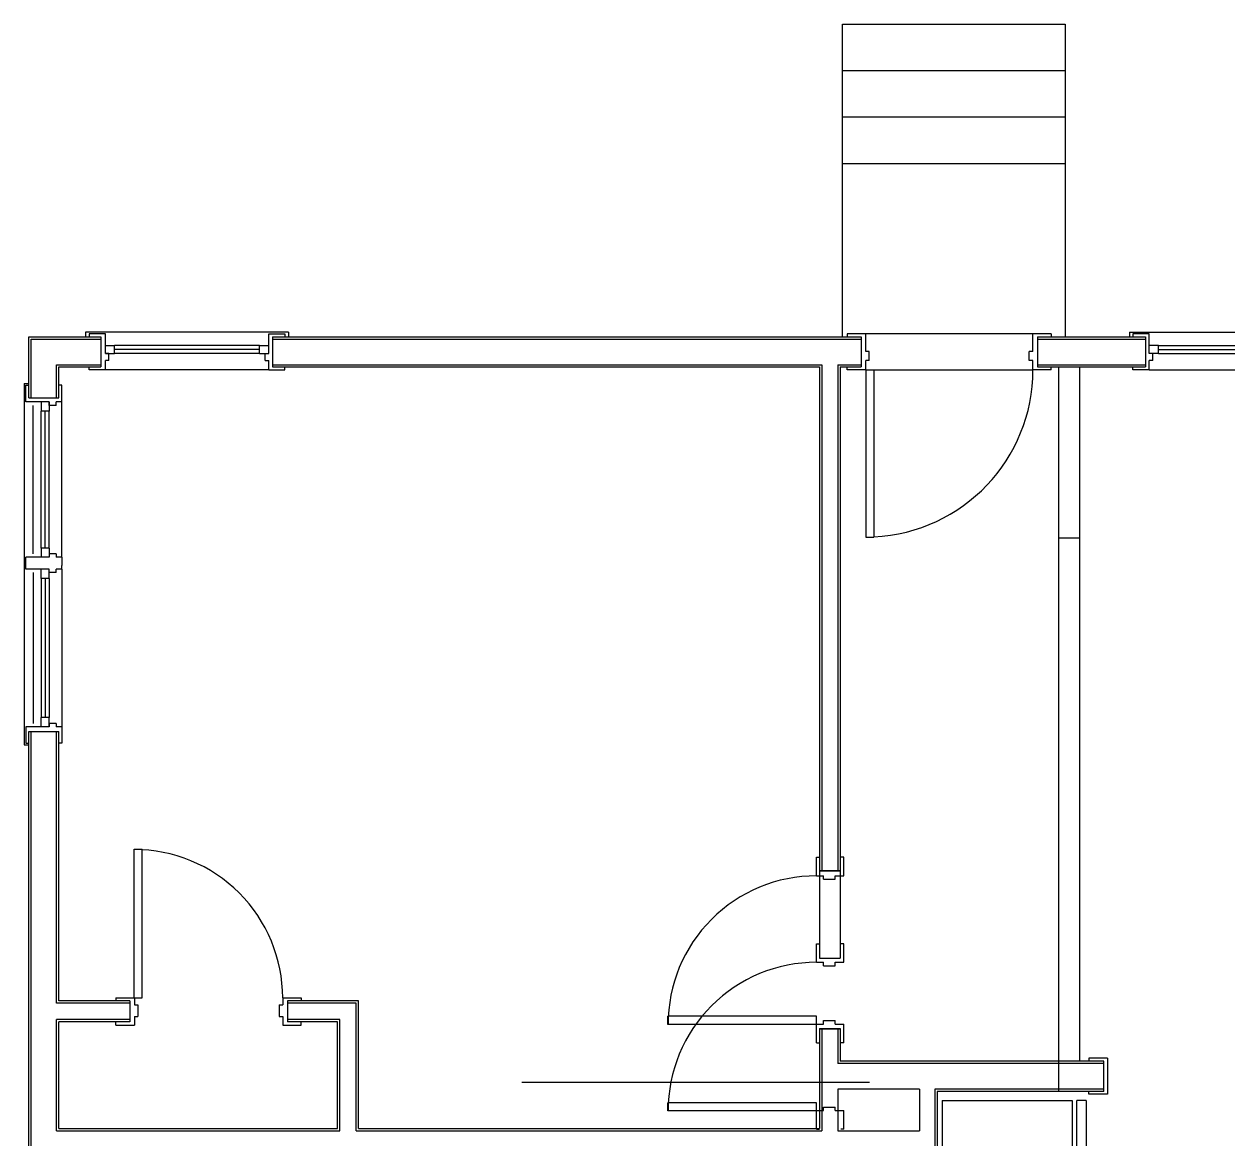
# Model space of a CAD drawing. Header units: inches. Extents: x 1429 to 2574, y 1873 to 2531.
# Drawn here: x 1975.7 to 2232.9, y 2293.1 to 2531.2 of the extents above; entities that cross this region are included whole.
import ezdxf

# ---------------------------------------------------------------- set-up
doc = ezdxf.new("R2010")
doc.units = ezdxf.units.IN
for name, pattern in [('Style_11', [0]), ('Style_13', [0]), ('Style_16', [0]), ('Style_18', [0]), ('Style_2', [0]), ('Style_23', [0]), ('Style_26', [0]), ('Style_27', [0]), ('Style_3', [0]), ('Style_30', [0]), ('Style_9', [0])]:
    doc.linetypes.add(name, pattern=pattern)
for name, color, linetype, true_color in [('1.1DEMO', 3, 'Continuous', 0x00ff00), ('1.1DRWDWS', 1, 'Continuous', 0xff0000), ('1.1WALL', 7, 'Continuous', 0xffffff)]:
    doc.layers.add(name, color=color, linetype=linetype, true_color=true_color)

msp = doc.modelspace()

# ---------------------------------------------------------------- linework, layer by layer
at = {"layer": '1.1DEMO', "linetype": 'Style_16'}
for points in [[(2196.68, 2457.96), (2196.68, 2303.22)], [(2201.15, 2457.96), (2201.15, 2309.67)], [(2145.6, 2350.35), (2150.07, 2350.35)], [(2145.6, 2350.31), (2145.6, 2331.65)], [(2150.07, 2350.31), (2150.07, 2331.65)], [(2144.98, 2334.76), (2145.6, 2334.76)], [(2144.98, 2330.79), (2144.98, 2334.76)], [(2150.81, 2334.76), (2150.19, 2334.76)], [(2150.81, 2330.79), (2150.81, 2334.76)], [(2144.98, 2330.79), (2146.47, 2330.79)], [(2145.6, 2331.65), (2150.07, 2331.65)], [(2146.47, 2330.04), (2146.47, 2330.79)], [(2146.47, 2330.04), (2148.95, 2330.04)], [(2148.95, 2330.04), (2148.95, 2330.79)], [(2148.95, 2330.79), (2150.81, 2330.79)], [(2206.35, 2309.67), (2201.15, 2309.67)], [(2206.35, 2303.22), (2206.35, 2309.67)], [(2206.35, 2303.22), (2196.68, 2303.22)], [(2144.98, 2300.78), (2113.24, 2300.78)], [(2113.24, 2299.05), (2113.24, 2300.78)], [(2144.98, 2299.05), (2113.24, 2299.05)], [(2144.98, 2299.05), (2144.98, 2300.78)], [(2144.98, 2299.1), (2146.47, 2299.1)], [(2144.98, 2295.14), (2144.98, 2299.1)], [(2146.47, 2299.1), (2146.47, 2299.85)], [(2146.47, 2299.85), (2148.95, 2299.85)], [(2148.95, 2299.1), (2148.95, 2299.85)], [(2148.95, 2299.1), (2150.81, 2299.1)], [(2150.81, 2295.14), (2150.81, 2299.1)], [(2047.16, 2295.29), (2145.6, 2295.29)], [(2144.98, 2295.14), (2145.6, 2295.14)], [(2150.81, 2295.14), (2150.19, 2295.14)]]:
    msp.add_lwpolyline(points, dxfattribs=at)
msp.add_lwpolyline([(2144.98, 2330.79, 0.414739), (2113.3, 2299.05)], format="xyb", dxfattribs=at)
at = {"layer": '1.1DRWDWS', "linetype": 'Style_30'}
for points in [[(2150.51, 2464.4), (2150.51, 2531.22)], [(2150.51, 2531.22), (2198.12, 2531.22)], [(2198.12, 2531.22), (2198.12, 2464.4)], [(2150.51, 2521.3), (2198.12, 2521.3)], [(2150.51, 2511.38), (2198.12, 2511.38)], [(2150.51, 2501.46), (2198.12, 2501.46)], [(1989.63, 2465.02), (1989.63, 2464.4)], [(1993.1, 2465.02), (1989.63, 2465.02)], [(1993.1, 2460.81), (1993.1, 2465.02)], [(2027.99, 2465.02), (2031.46, 2465.02)], [(2027.99, 2460.81), (2027.99, 2465.02)], [(2031.46, 2465.02), (2031.46, 2464.4)], [(2151.55, 2465.02), (2151.55, 2464.4)], [(2155.52, 2465.02), (2151.55, 2465.02)], [(2155.52, 2461.3), (2155.52, 2465.02)], [(2191.17, 2461.3), (2191.17, 2465.02)], [(2195.14, 2465.02), (2191.17, 2465.02)], [(2195.14, 2465.02), (2195.14, 2464.4)], [(2212.58, 2465.02), (2212.58, 2464.4)], [(2216.06, 2465.02), (2212.58, 2465.02)], [(2216.06, 2460.81), (2216.06, 2465.02)], [(1993.1, 2462.54), (1995.08, 2462.54)], [(1993.84, 2460.81), (1993.1, 2460.81)], [(1993.1, 2460.81), (1995.08, 2460.81)], [(1993.84, 2459.32), (1993.84, 2460.81)], [(1995.08, 2460.81), (1995.08, 2462.54)], [(2026, 2461.67), (1995.08, 2461.67)], [(2026, 2460.81), (2026, 2462.54)], [(2026, 2462.54), (2027.99, 2462.54)], [(2026, 2460.81), (2027.99, 2460.81)], [(2027.24, 2460.81), (2027.99, 2460.81)], [(2027.24, 2459.32), (2027.24, 2460.81)], [(2156.27, 2461.3), (2155.52, 2461.3)], [(2156.27, 2459.32), (2156.27, 2461.3)], [(2191.17, 2461.3), (2190.43, 2461.3)], [(2190.43, 2459.32), (2190.43, 2461.3)], [(2218.04, 2462.54), (2216.06, 2462.54)], [(2216.8, 2460.81), (2216.06, 2460.81)], [(2218.04, 2460.81), (2216.06, 2460.81)], [(2216.8, 2459.32), (2216.8, 2460.81)], [(2218.04, 2460.81), (2218.04, 2462.54)], [(2218.04, 2461.67), (2249.01, 2461.67)], [(1993.84, 2459.32), (1993.1, 2459.32)], [(1993.1, 2457.34), (1993.1, 2459.32)], [(2027.24, 2459.32), (2027.99, 2459.32)], [(2027.99, 2457.34), (2027.99, 2459.32)], [(2156.27, 2459.32), (2155.52, 2459.32)], [(2155.52, 2457.34), (2155.52, 2459.32)], [(2191.17, 2459.32), (2190.43, 2459.32)], [(2191.17, 2457.34), (2191.17, 2459.32)], [(2216.8, 2459.32), (2216.06, 2459.32)], [(2216.06, 2457.34), (2216.06, 2459.32)], [(1989.63, 2457.34), (1989.63, 2457.96)], [(1993.1, 2457.34), (1989.63, 2457.34)], [(2027.99, 2457.34), (2031.46, 2457.34)], [(2031.46, 2457.34), (2031.46, 2457.96)], [(2151.55, 2457.34), (2151.55, 2457.96)], [(2155.52, 2457.34), (2151.55, 2457.34)], [(2155.52, 2457.34), (2157.26, 2457.34)], [(2155.52, 2457.34), (2155.52, 2421.63)], [(2157.26, 2457.34), (2157.26, 2421.63)], [(2195.14, 2457.34), (2191.17, 2457.34)], [(2195.14, 2457.34), (2195.14, 2457.96)], [(2212.58, 2457.34), (2212.58, 2457.96)], [(2216.06, 2457.34), (2212.58, 2457.34)], [(1976.11, 2454.06), (1976.73, 2454.06)], [(1976.11, 2450.5), (1976.11, 2454.06)], [(1983.8, 2454.06), (1983.18, 2454.06)], [(1983.8, 2450.5), (1983.8, 2454.06)], [(1981.13, 2450.5), (1976.11, 2450.5)], [(1979.4, 2450.5), (1979.4, 2448.52)], [(1981.13, 2450.5), (1981.13, 2448.52)], [(1981.13, 2449.76), (1981.13, 2450.5)], [(1982.62, 2449.76), (1982.62, 2450.5)], [(1983.8, 2450.5), (1982.62, 2450.5)], [(1981.13, 2448.52), (1979.4, 2448.52)], [(1980.26, 2419.29), (1980.26, 2448.52)], [(1982.62, 2449.76), (1981.13, 2449.76)], [(2155.52, 2421.63), (2157.26, 2421.63)], [(1976.11, 2414.78), (1976.11, 2417.31)], [(1981.13, 2417.31), (1976.11, 2417.31)], [(1981.13, 2419.29), (1979.4, 2419.29)], [(1979.4, 2419.29), (1979.4, 2417.31)], [(1981.13, 2419.29), (1981.13, 2417.31)], [(1981.13, 2418.05), (1981.13, 2417.31)], [(1982.62, 2418.05), (1981.13, 2418.05)], [(1982.62, 2418.05), (1982.62, 2417.31)], [(1983.8, 2417.31), (1982.62, 2417.31)], [(1983.8, 2417.31), (1983.8, 2415.57)], [(1981.13, 2414.78), (1976.11, 2414.78)], [(1979.4, 2412.8), (1979.4, 2414.78)], [(1981.13, 2414.04), (1981.13, 2414.78)], [(1981.13, 2412.8), (1981.13, 2414.78)], [(1983.8, 2414.78), (1982.62, 2414.78)], [(1982.62, 2414.04), (1982.62, 2414.78)], [(1983.8, 2414.78), (1983.8, 2415.52)], [(1981.13, 2412.8), (1979.4, 2412.8)], [(1980.26, 2412.8), (1980.26, 2383.07)], [(1982.62, 2414.04), (1981.13, 2414.04)], [(1976.11, 2381.08), (1976.11, 2377.61)], [(1981.13, 2381.08), (1976.11, 2381.08)], [(1981.13, 2383.07), (1979.4, 2383.07)], [(1979.4, 2381.08), (1979.4, 2383.07)], [(1981.13, 2381.08), (1981.13, 2383.07)], [(1981.13, 2381.83), (1981.13, 2381.08)], [(1982.62, 2381.83), (1981.13, 2381.83)], [(1982.62, 2381.83), (1982.62, 2381.08)], [(1983.8, 2381.08), (1982.62, 2381.08)], [(1983.8, 2381.08), (1983.8, 2377.61)], [(1976.11, 2377.61), (1976.73, 2377.61)], [(1983.8, 2377.61), (1983.18, 2377.61)], [(1999.24, 2354.92), (2000.98, 2354.92)], [(1999.24, 2323.18), (1999.24, 2354.92)], [(2000.98, 2323.18), (2000.98, 2354.92)], [(2144.98, 2353.23), (2145.6, 2353.23)], [(2144.98, 2349.26), (2144.98, 2353.23)], [(2150.81, 2353.23), (2150.19, 2353.23)], [(2150.81, 2349.26), (2150.81, 2353.23)], [(2144.98, 2349.26), (2146.47, 2349.26)], [(2146.47, 2348.52), (2146.47, 2349.26)], [(2146.47, 2348.52), (2148.95, 2348.52)], [(2148.95, 2348.52), (2148.95, 2349.26)], [(2148.95, 2349.26), (2150.81, 2349.26)], [(1995.33, 2323.18), (1995.33, 2322.56)], [(1995.33, 2323.18), (1999.3, 2323.18)], [(1999.24, 2323.18), (2000.98, 2323.18)], [(1999.3, 2323.18), (1999.3, 2321.69)], [(2030.98, 2323.18), (2030.98, 2321.7)], [(2030.98, 2323.18), (2034.95, 2323.18)], [(2034.95, 2323.18), (2034.95, 2322.56)], [(1999.3, 2321.69), (2000.04, 2321.69)], [(2000.04, 2321.69), (2000.04, 2319.22)], [(2030.24, 2321.7), (2030.98, 2321.7)], [(2030.24, 2321.7), (2030.24, 2319.22)], [(2144.98, 2319.26), (2113.24, 2319.26)], [(2113.24, 2317.52), (2113.24, 2319.26)], [(2144.98, 2317.52), (2144.98, 2319.26)], [(1995.33, 2317.36), (1995.33, 2317.98)], [(1995.33, 2317.36), (1999.3, 2317.36)], [(1999.3, 2319.22), (2000.04, 2319.22)], [(1999.3, 2319.22), (1999.3, 2317.36)], [(2030.24, 2319.22), (2030.98, 2319.22)], [(2030.98, 2319.22), (2030.98, 2317.36)], [(2030.98, 2317.36), (2034.95, 2317.36)], [(2034.95, 2317.36), (2034.95, 2317.98)], [(2144.98, 2317.52), (2113.24, 2317.52)], [(2144.98, 2313.61), (2144.98, 2317.58)], [(2144.98, 2317.58), (2146.47, 2317.58)], [(2146.47, 2318.32), (2148.95, 2318.32)], [(2146.47, 2317.58), (2146.47, 2318.32)], [(2148.95, 2317.58), (2148.95, 2318.32)], [(2148.95, 2317.58), (2150.81, 2317.58)], [(2150.81, 2313.61), (2150.81, 2317.58)], [(2144.98, 2313.61), (2145.6, 2313.61)], [(2150.81, 2313.61), (2150.19, 2313.61)], [(2207.12, 2310.29), (2203.15, 2310.29)], [(2203.15, 2310.29), (2203.15, 2309.67)], [(2207.12, 2310.29), (2207.12, 2302.6)], [(2203.15, 2302.6), (2203.15, 2303.22)], [(2207.12, 2302.6), (2203.15, 2302.6)]]:
    msp.add_lwpolyline(points, dxfattribs=at)
at = {"layer": '1.1DRWDWS', "linetype": 'Style_27'}
for points in [[(2032.2, 2465.39), (1988.88, 2465.39)], [(1988.88, 2465.39), (1988.88, 2464.4)], [(2032.2, 2465.39), (2032.2, 2464.4)], [(2211.84, 2465.39), (2255.21, 2465.39)], [(2211.84, 2465.39), (2211.84, 2464.4)], [(2027.99, 2457.34), (1993.1, 2457.34)], [(2216.06, 2457.34), (2250.99, 2457.34)], [(1975.74, 2454.4), (1975.74, 2377.27)], [(1975.74, 2454.4), (1976.73, 2454.4)], [(1983.8, 2417.31), (1983.8, 2450.5)], [(1983.8, 2414.78), (1983.8, 2381.08)], [(1975.74, 2377.27), (1976.73, 2377.27)]]:
    msp.add_lwpolyline(points, dxfattribs=at)
at = {"layer": '1.1DRWDWS', "linetype": 'Style_23'}
for points in [[(2191.17, 2465.02), (2155.52, 2465.02)], [(2026, 2462.54), (1995.08, 2462.54)], [(2026, 2460.81), (1995.08, 2460.81)], [(2218.04, 2462.54), (2249.01, 2462.54)], [(2218.04, 2460.81), (2249.01, 2460.81)], [(2155.52, 2457.34), (2191.23, 2457.34)], [(1977.66, 2418.05), (1977.66, 2449.76)], [(1979.4, 2419.29), (1979.4, 2448.52)], [(1981.13, 2419.29), (1981.13, 2448.52)], [(1977.66, 2414.04), (1977.66, 2381.83)], [(1979.4, 2412.8), (1979.4, 2383.07)], [(1981.13, 2412.8), (1981.13, 2383.07)]]:
    msp.add_lwpolyline(points, dxfattribs=at)
at = {"layer": '1.1DRWDWS', "linetype": 'Style_13'}
for points in [[(2157.26, 2421.67, 0.400056), (2191.23, 2457.34)], [(2030.98, 2323.18, 0.414739), (1999.24, 2354.87)], [(2144.98, 2349.26, 0.414739), (2113.3, 2317.52)]]:
    msp.add_lwpolyline(points, format="xyb", dxfattribs=at)
at = {"layer": '1.1DRWDWS', "linetype": 'Style_2'}
msp.add_lwpolyline([(2082.08, 2305.21), (2156.29, 2305.21)], dxfattribs=at)
at = {"layer": '1.1DRWDWS', "linetype": 'Style_13'}
for points in [[(2171.85, 2301.28), (2171.85, 2250.96)], [(2171.85, 2301.28), (2199.63, 2301.28)], [(2199.63, 2301.28), (2199.63, 2250.96)], [(2200.62, 2276.49), (2200.62, 2301.28)], [(2202.6, 2301.28), (2200.62, 2301.28)], [(2202.6, 2301.28), (2202.6, 2276.49)]]:
    msp.add_lwpolyline(points, dxfattribs=at)
at = {"layer": '1.1WALL', "linetype": 'Style_3'}
for points in [[(1976.73, 2451.34), (1976.73, 2464.4)], [(1976.73, 2464.4), (1992.11, 2464.4)], [(1976.73, 2451.34), (1976.73, 2464.4)], [(2028.81, 2464.4), (2154.53, 2464.4)], [(2192.22, 2464.4), (2215.28, 2464.4)], [(1976.73, 2285.86), (1976.73, 2380.09)]]:
    msp.add_lwpolyline(points, dxfattribs=at)
at = {"layer": '1.1WALL', "linetype": 'Style_18'}
for points in [[(1977.23, 2463.91), (1992.11, 2463.91)], [(1977.23, 2451.34), (1977.23, 2463.91)], [(1977.23, 2451.34), (1977.23, 2463.91)], [(2028.81, 2463.91), (2154.53, 2463.91)], [(2192.22, 2463.91), (2215.28, 2463.91)], [(1982.69, 2451.34), (1982.69, 2458.45)], [(1982.69, 2458.45), (1992.11, 2458.45)], [(2028.81, 2458.45), (2146.1, 2458.45)], [(2146.1, 2458.45), (2146.1, 2350.39)], [(2149.57, 2458.45), (2154.53, 2458.45)], [(2149.57, 2458.45), (2149.57, 2350.39)], [(2192.22, 2458.45), (2215.28, 2458.45)], [(1977.23, 2285.37), (1977.23, 2380.09)], [(1982.69, 2322.07), (1982.69, 2380.09)], [(1998.31, 2322.07), (1982.69, 2322.07)], [(2046.66, 2322.07), (2032.03, 2322.07)], [(2046.66, 2294.79), (2046.66, 2322.07)], [(1982.69, 2294.79), (1982.69, 2318.6)], [(1998.31, 2318.6), (1982.69, 2318.6)], [(2043.19, 2318.6), (2032.03, 2318.6)], [(2043.19, 2294.79), (2043.19, 2318.6)], [(2146.1, 2316.62), (2146.1, 2294.79)], [(2149.57, 2316.62), (2149.57, 2309.17)], [(2206.35, 2309.17), (2149.57, 2309.17)], [(2149.57, 2303.72), (2149.57, 2294.79)], [(2166.98, 2303.72), (2149.57, 2303.72)], [(2166.98, 2303.72), (2166.96, 2294.79)], [(2170.26, 2303.72), (2170.26, 2238.78)], [(2206.35, 2303.72), (2170.26, 2303.72)], [(1982.69, 2294.79), (2043.19, 2294.79)], [(2046.66, 2294.79), (2146.1, 2294.79)], [(2149.57, 2294.79), (2166.96, 2294.79)]]:
    msp.add_lwpolyline(points, dxfattribs=at)
at = {"layer": '1.1WALL', "linetype": 'Style_11'}
for points in [[(1992.11, 2464.4), (1992.11, 2457.96)], [(2028.81, 2464.4), (2028.81, 2457.96)], [(2154.53, 2464.4), (2154.53, 2457.96)], [(2192.22, 2464.4), (2192.22, 2457.96)], [(2215.28, 2464.4), (2215.28, 2457.96)], [(1976.73, 2451.34), (1983.18, 2451.34)], [(1976.73, 2380.09), (1983.18, 2380.09)], [(2145.6, 2350.39), (2150.07, 2350.39)], [(2145.6, 2350.35), (2150.07, 2350.35)], [(1998.31, 2322.56), (1998.31, 2318.1)], [(2032.03, 2322.56), (2032.03, 2318.1)], [(2145.6, 2316.62), (2150.07, 2316.62)], [(2145.6, 2316.59), (2149.57, 2316.59)], [(2145.6, 2316.59), (2150.07, 2316.59)]]:
    msp.add_lwpolyline(points, dxfattribs=at)
at = {"layer": '1.1WALL', "linetype": 'Style_9'}
for points in [[(1983.18, 2457.96), (1992.11, 2457.96)], [(1983.18, 2451.34), (1983.18, 2457.96)], [(2028.81, 2457.96), (2145.6, 2457.96)], [(2145.6, 2457.96), (2145.6, 2350.39)], [(2150.07, 2457.96), (2150.07, 2350.39)], [(2150.07, 2457.96), (2154.53, 2457.96)], [(2192.22, 2457.96), (2215.28, 2457.96)], [(1983.18, 2322.56), (1983.18, 2380.09)], [(1998.31, 2322.56), (1983.18, 2322.56)], [(2047.16, 2322.56), (2032.03, 2322.56)], [(2047.16, 2295.29), (2047.16, 2322.56)], [(1998.31, 2318.1), (1983.18, 2318.1)], [(1983.18, 2295.29), (1983.18, 2318.1)], [(2042.69, 2318.1), (2032.03, 2318.1)], [(2042.69, 2295.29), (2042.69, 2318.1)], [(2145.6, 2316.62), (2145.6, 2295.29)], [(2150.07, 2316.62), (2150.07, 2309.67)], [(2206.35, 2309.67), (2150.07, 2309.67)], [(2170.76, 2303.22), (2170.76, 2238.78)], [(2206.35, 2303.22), (2170.76, 2303.22)], [(1983.18, 2295.29), (2042.69, 2295.29)], [(2047.16, 2295.29), (2145.6, 2295.29)]]:
    msp.add_lwpolyline(points, dxfattribs=at)
at = {"layer": '1.1WALL', "linetype": 'Style_26'}
for points in [[(2196.68, 2421.49), (2201.15, 2421.49)], [(2145.6, 2350.39), (2145.6, 2350.35)], [(2145.6, 2350.35), (2145.6, 2350.31)], [(2150.07, 2350.39), (2150.07, 2350.35)], [(2150.07, 2350.35), (2150.07, 2350.31)]]:
    msp.add_lwpolyline(points, dxfattribs=at)

doc.saveas('drawing.dxf')
